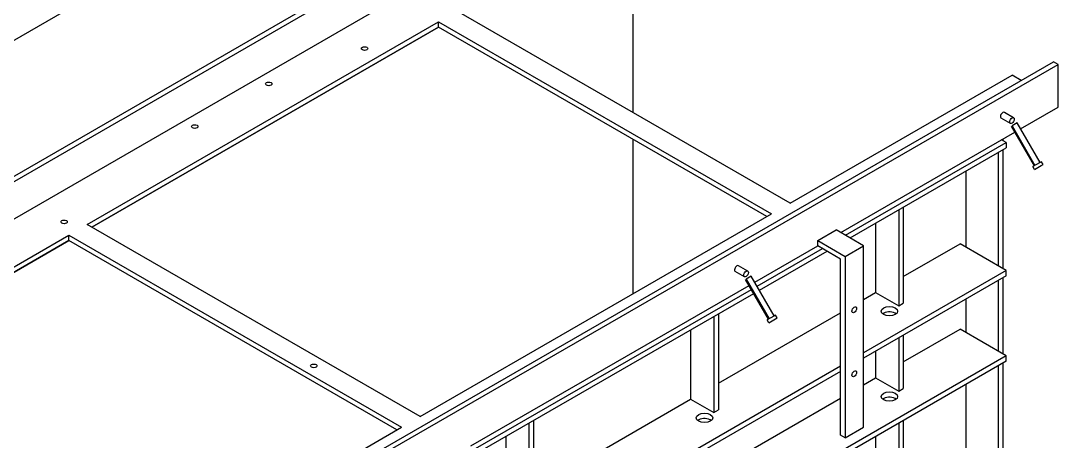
# Paper-space layout 'Layout1' of a CAD drawing. Extents: x -5 to 21.5, y -3 to 17.1.
# Drawn here: x 16.855 to 19.234, y 6.56 to 7.526 of the extents above; entities that cross this region are included whole.
import ezdxf

# ---------------------------------------------------------------- set-up
doc = ezdxf.new("R2010")
doc.units = 0
doc.header["$LTSCALE"] = 0.015748
doc.header["$MEASUREMENT"] = 0
doc.layers.add('Visible Edges', color=7, linetype='Continuous', lineweight=25)

psp = doc.layouts.get("Layout1")

# ---------------------------------------------------------------- linework, layer by layer
at = {"layer": 'Visible Edges', "color": 7, "linetype": 'Continuous', "lineweight": 25}
for p, q in [((14.7585, 5.9679), (18.2586, 7.9888)), ((14.7691, 5.9618), (18.2693, 7.9826)), ((14.7691, 5.8761), (18.2693, 7.8969)), ((18.2586, 7.7683), (18.2586, 7.3151)), ((16.6254, 7.3581), (17.2856, 7.7393)), ((18.6193, 7.1069), (17.8556, 7.5479)), ((17.0071, 7.058), (17.8132, 7.5234)), ((17.8132, 7.5111), (17.8132, 7.5234)), ((17.8132, 7.5234), (18.5768, 7.0824)), ((17.0177, 7.0518), (17.8132, 7.5111)), ((17.8132, 7.5111), (17.0177, 7.0518)), ((18.5662, 7.0763), (17.8132, 7.5111)), ((15.7237, 5.4107), (19.2238, 7.4315)), ((15.7343, 5.4045), (19.2345, 7.4254)), ((19.2345, 7.4254), (19.2238, 7.4315)), ((19.2345, 7.3274), (19.2345, 7.4254)), ((18.6193, 7.1069), (19.1284, 7.4009)), ((19.1496, 7.3886), (19.1284, 7.4009)), ((19.1321, 7.3033), (19.1109, 7.3155)), ((19.1481, 7.2776), (19.2345, 7.3274)), ((19.1246, 7.2903), (19.1034, 7.3025)), ((19.1797, 7.1929), (19.1272, 7.2838)), ((19.1402, 7.2913), (19.1284, 7.2845)), ((19.1284, 7.2845), (19.1809, 7.1936)), ((19.1927, 7.2004), (19.1402, 7.2913)), ((18.7359, 7.0396), (19.1351, 7.2701)), ((18.2586, 7.2539), (18.2586, 6.8987)), ((18.7465, 7.0335), (19.1152, 7.2463)), ((19.1152, 7.2463), (19.1046, 7.2524)), ((19.1072, 7.2539), (19.1072, 7.251)), ((19.1152, 7.2463), (19.1152, 7.2341)), ((18.7572, 7.0273), (19.1152, 7.2341)), ((19.0966, 7.2233), (19.0966, 6.963)), ((19.1072, 7.2294), (19.1072, 6.9569)), ((19.1918, 7.1999), (19.1764, 7.191)), ((19.1802, 7.1845), (19.1764, 7.191)), ((19.1802, 7.1845), (19.1956, 7.1934)), ((19.1959, 7.2023), (19.1918, 7.1999)), ((19.1956, 7.1934), (19.1997, 7.1958)), ((19.1997, 7.1958), (19.1959, 7.2023)), ((19.0223, 7.1804), (19.0223, 7.0059)), ((18.8791, 7.0978), (18.8791, 6.8773)), ((17.7707, 6.617), (18.5768, 7.0824)), ((18.8685, 7.0916), (18.8685, 6.8712)), ((17.7707, 6.617), (17.0071, 7.058)), ((18.6829, 7.0212), (18.7253, 7.0457)), ((18.7881, 7.0095), (18.7253, 7.0457)), ((18.8155, 7.061), (18.8155, 6.9018)), ((16.1585, 6.5681), (16.9646, 7.0335)), ((16.1691, 6.5619), (16.9646, 7.0212)), ((16.9646, 7.0212), (16.5616, 6.7885)), ((16.9646, 7.0212), (16.9646, 7.0335)), ((16.9646, 7.0335), (17.7283, 6.5925)), ((17.7177, 6.5864), (16.9646, 7.0212)), ((18.6829, 7.009), (18.6829, 7.0212)), ((18.6829, 7.0212), (18.7457, 6.985)), ((18.5383, 6.9254), (18.6829, 7.009)), ((18.5436, 6.9163), (18.6935, 7.0028)), ((18.5489, 6.9071), (18.7041, 6.9967)), ((18.7351, 6.9789), (18.6829, 7.009)), ((18.7457, 6.985), (18.7881, 7.0095)), ((18.7881, 6.5931), (18.7881, 7.0095)), ((18.8791, 6.9385), (19.0091, 7.0136)), ((19.1151, 6.9523), (19.0091, 7.0136)), ((18.7351, 6.5747), (18.7351, 6.9789)), ((18.7457, 6.985), (18.7457, 6.5686)), ((18.5148, 6.9382), (18.4935, 6.9504)), ((18.5223, 6.9512), (18.501, 6.9634)), ((19.1151, 6.9523), (18.7881, 6.7635)), ((19.1151, 6.9401), (19.1151, 6.9523)), ((18.5698, 6.8408), (18.5173, 6.9317)), ((18.5303, 6.9392), (18.5185, 6.9324)), ((18.5185, 6.9324), (18.571, 6.8415)), ((18.5828, 6.8483), (18.5303, 6.9392)), ((19.1151, 6.9401), (18.7881, 6.7513)), ((19.0966, 6.9294), (19.0966, 6.7671)), ((19.1072, 6.9355), (19.1072, 6.761)), ((17.8874, 6.5497), (18.5253, 6.9179)), ((17.898, 6.5436), (18.5306, 6.9088)), ((18.7881, 6.886), (18.8155, 6.9018)), ((18.8155, 6.9018), (18.8685, 6.8712)), ((17.9086, 6.5374), (18.5359, 6.8996)), ((19.0223, 6.8865), (19.0223, 6.8099)), ((18.4549, 6.6936), (18.7351, 6.8554)), ((18.8685, 6.8712), (18.8791, 6.8773)), ((18.4443, 6.8467), (18.4443, 6.6262)), ((18.4549, 6.8528), (18.4549, 6.6324)), ((18.5819, 6.8478), (18.5666, 6.8389)), ((18.5703, 6.8324), (18.5666, 6.8389)), ((18.5703, 6.8324), (18.5857, 6.8413)), ((18.5861, 6.8502), (18.5819, 6.8478)), ((18.5857, 6.8413), (18.5898, 6.8437)), ((18.5898, 6.8437), (18.5861, 6.8502)), ((18.3912, 6.8161), (18.3912, 6.6568)), ((18.8791, 6.7426), (19.0091, 6.8176)), ((19.1151, 6.7564), (19.0091, 6.8176)), ((18.8685, 6.7977), (18.8685, 6.6752)), ((18.8791, 6.8038), (18.8791, 6.6813)), ((18.8155, 6.7671), (18.8155, 6.7058)), ((19.1151, 6.7564), (17.4525, 5.7965)), ((19.1151, 6.7441), (17.4525, 5.7842)), ((19.1072, 6.7395), (19.1072, 6.467)), ((19.1151, 6.7441), (19.1151, 6.7564)), ((18.7351, 6.7329), (17.9396, 6.2736)), ((18.7351, 6.7206), (17.9396, 6.2614)), ((19.0966, 6.7334), (19.0966, 6.4731)), ((18.7881, 6.69), (18.8155, 6.7058)), ((18.8155, 6.7058), (18.8685, 6.6752)), ((19.0223, 6.6905), (19.0223, 6.516)), ((18.8685, 6.6752), (18.8791, 6.6813)), ((18.0306, 6.4486), (18.3912, 6.6568)), ((18.3912, 6.6568), (18.4443, 6.6262)), ((18.4549, 6.4976), (18.7351, 6.6594)), ((18.4443, 6.6262), (18.4549, 6.6324)), ((16.9222, 6.1271), (17.7283, 6.5925)), ((18.02, 6.6017), (18.02, 6.3813)), ((18.0306, 6.6079), (18.0306, 6.3874)), ((18.7457, 6.5686), (18.7881, 6.5931)), ((18.8685, 6.6017), (18.8685, 6.3813)), ((18.8791, 6.6079), (18.8791, 6.3874)), ((17.967, 6.5711), (17.967, 6.4119)), ((18.7457, 6.5686), (18.7351, 6.5747)), ((18.8155, 6.5711), (18.8155, 6.4119))]:
    psp.add_line(p, q, dxfattribs=at)
for centre, major_axis in [((17.6435, 7.4621), (-0.0075, 0)), ((17.4234, 7.381), (-0.0075, 0)), ((17.2537, 7.283), (-0.0075, 0)), ((19.1284, 7.2968), (-0.00375, -0.0065)), ((16.954, 7.0641), (-0.0075, 0)), ((18.5185, 6.9447), (-0.00375, -0.0065)), ((18.7665, 6.8623), (-0.00375, -0.0065)), ((18.8473, 6.8589), (0.0188, 0)), ((17.5268, 6.7334), (-0.0075, 0)), ((18.7665, 6.7153), (-0.00375, -0.0065)), ((18.8473, 6.663), (0.0188, 0)), ((18.423, 6.614), (0.0188, 0))]:
    psp.add_ellipse(centre, major_axis=major_axis, ratio=0.57735, dxfattribs=at)
for centre, major_axis, start_param, end_param in [((19.1072, 7.309), (-0.00375, -0.0065), 3.926991, 6.283185), ((19.1072, 7.309), (0.00375, 0.0065), 0, 0.785398), ((18.4973, 6.9569), (-0.00375, -0.0065), 3.926991, 6.283185), ((18.4973, 6.9569), (0.00375, 0.0065), 0, 0.785398), ((18.8473, 6.8467), (-0.0187, 0), 5.497787, 5.681921), ((18.8473, 6.8467), (-0.0188, 0), 3.742857, 5.497787), ((18.8473, 6.6507), (-0.0187, 0), 5.497787, 5.681921), ((18.8473, 6.6507), (-0.0188, 0), 3.742857, 5.497787), ((18.423, 6.6017), (-0.0188, 0), 5.497787, 5.681921), ((18.423, 6.6017), (-0.0187, 0), 3.742857, 5.497787)]:
    psp.add_ellipse(centre, major_axis=major_axis, ratio=0.57735, start_param=start_param, end_param=end_param, dxfattribs=at)

doc.saveas('drawing.dxf')
